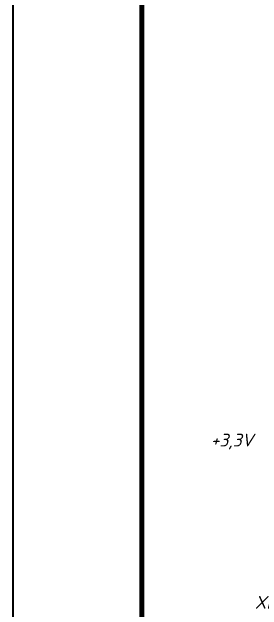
# Model space of a CAD drawing. Header units: inches. Extents: x 0 to 841, y 0 to 594.
# Drawn here: x -0.1 to 38.7, y 230.9 to 323.6 of the extents above; entities that cross this region are included whole.
import ezdxf

# ---------------------------------------------------------------- set-up
doc = ezdxf.new("R2010")
doc.units = ezdxf.units.IN
doc.layers.add('Sheet', color=255, linetype='Continuous')
doc.styles.get("Standard").update_dxf_attribs({"font": 'isocpeui.ttf'})

msp = doc.modelspace()

# ---------------------------------------------------------------- linework, layer by layer
at = {"layer": 'Sheet'}
for points in [[(0.045, 594, 0.3, 0.3, 0), (841, 594, 0.3, 0.3, 0), (841, 0, 0.3, 0.3, 0), (0.045, 0, 0.3, 0.3, 0), (0.045, 594, 0.3, 0.3, 0)], [(0.045, 594, 0.3, 0.3, 0), (841, 594, 0.3, 0.3, 0), (841, 0, 0.3, 0.3, 0), (0.045, 0, 0.3, 0.3, 0), (0.045, 594, 0.3, 0.3, 0)], [(0.045, 594, 0.0991, 0.0991, 0), (0.045, 0, 0.0991, 0.0991, 0), (841, 0, 0.0991, 0.0991, 0), (841, 594, 0.0991, 0.0991, 0), (0.045, 594, 0.0991, 0.0991, 0), (0.045, 594, 0.0991, 0.0991, 0)], [(0.045, 594, 0.0991, 0.0991, 0), (0.045, 0, 0.0991, 0.0991, 0), (841, 0, 0.0991, 0.0991, 0), (841, 594, 0.0991, 0.0991, 0), (0.045, 594, 0.0991, 0.0991, 0), (0.045, 594, 0.0991, 0.0991, 0)], [(20.032, 588.969, 0.749, 0.749, 0), (836.014, 588.969, 0.749, 0.749, 0), (836.014, 4.986, 0.749, 0.749, 0), (20.032, 4.986, 0.749, 0.749, 0), (20.032, 588.969, 0.749, 0.749, 0)]]:
    msp.add_lwpolyline(points, format="xyseb", close=True, dxfattribs=at)

# ---------------------------------------------------------------- texts
for s, p in [('+3,3V', (30.722, 256.214)), ('XP1', (37.549, 231.06))]:
    msp.add_text(s, height=1.9764, dxfattribs=at).set_placement(p)

doc.saveas('drawing.dxf')
